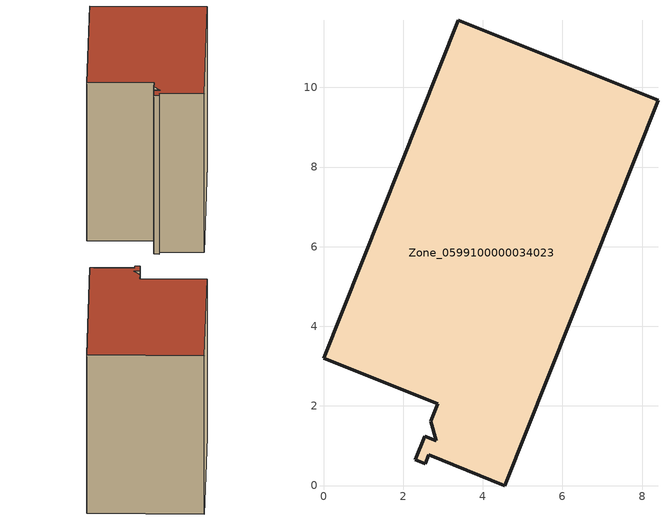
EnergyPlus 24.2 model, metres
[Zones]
Zone_0599100000034023
 floor ground (C_G): 2.55,1.24 2.83,1.13 2.7,1.62 2.87,2.05 0,3.19 3.39,11.68 8.4,9.68 4.55,0 2.64,0.77 2.56,0.55 2.31,0.65 z0.22
 wall outside (C_F): 2.31,0.65 2.56,0.55 2.64,0.77 4.55,0 8.4,9.68 3.39,11.68 0,3.19 2.87,2.05 2.7,1.62 2.83,1.13 2.55,1.24 2.31,0.65 z0.22:8.09
 roof outside (C_R): 2.83,1.13 2.55,1.24 2.31,0.65 2.56,0.55 2.64,0.77 4.55,0 8.4,9.68 3.39,11.68 0,3.19 2.87,2.05 2.7,1.62 z8.09
[BUILDING]
Pand.0599100000034023: North Axis=0; Terrain=City; Loads Convergence Tolerance Value=0.04; Temperature Convergence Tolerance Value=0.4; Solar Distribution=FullExterior; Maximum Number of Warmup Days=25; Minimum Number of Warmup Days=1
[Site:Location]
Rotterdam.The.Hague.AP_ZH_NLD Design_Conditions: Latitude=51.96; Longitude=4.45; Time Zone=1; Elevation=-4.5
[SITE:GROUNDTEMPERATURE:BUILDINGSURFACE]
18, 18, 18, 18, 18, 18, 18, 18, 18, 18, 18, 18
[MATERIAL] Thermal Absorptance=0.9; Solar Absorptance=0.7; Visible Absorptance=0.7
Name | Roughness | Thickness | Conductivity | Density | Specific Heat
G.TI.1975-1991 | MediumSmooth | 0.15 | 0.288461 | 540 | 1210
F.TI.1975-1991 | Rough | 0.3 | 0.230769 | 1920 | 840
R.TI.1975-1991 | MediumRough | 0.2 | 0.153846 | 1500 | 1000
[CONSTRUCTION]
C_G: G.TI.1975-1991
C_F: F.TI.1975-1991
C_R: R.TI.1975-1991
[ZONE]
Zone_0599100000034023: Type=1; Multiplier=1; Ceiling Height=Autocalculate; Volume=Autocalculate; Floor Area=autocalculate; Part of Total Floor Area=Yes
[ZONEINFILTRATION:DESIGNFLOWRATE]
Infil_Zone_0599100000034023: Zone or ZoneList or Space or SpaceList=Zone_0599100000034023; Schedule=AlwaysOn; Design Flow Rate Calculation Method=Flow/Area; Flow Rate per Floor Area=0.003; Constant Term Coefficient=1; Temperature Term Coefficient=0; Velocity Term Coefficient=0; Velocity Squared Term Coefficient=0
[HVACTEMPLATE:ZONE:IDEALLOADSAIRSYSTEM]
Zone_0599100000034023: Maximum Heating Supply Air Temperature=50; Minimum Cooling Supply Air Temperature=13; Maximum Heating Supply Air Humidity Ratio=0.0156; Minimum Cooling Supply Air Humidity Ratio=0.0077; Heating Limit=NoLimit; Cooling Limit=NoLimit; Dehumidification Control Type=ConstantSensibleHeatRatio; Cooling Sensible Heat Ratio=0.7; Dehumidification Setpoint=60; Humidification Control Type=None; Humidification Setpoint=30; Outdoor Air Method=None; Outdoor Air Flow Rate per Person=0.00944; Outdoor Air Flow Rate per Zone Floor Area=0; Outdoor Air Flow Rate per Zone=0; Demand Controlled Ventilation Type=None; Outdoor Air Economizer Type=NoEconomizer; Heat Recovery Type=None; Sensible Heat Recovery Effectiveness=0.7; Latent Heat Recovery Effectiveness=0.65
[ZONECONTROL:THERMOSTAT]
ThermostatControl_Zone_0599100000034023: Zone or ZoneList=Zone_0599100000034023; Control Type Schedule=DualSetpointControlType; Control 1=Thermostat_Zone_0599100000034023; Temperature Difference Between Cutout And Setpoint=0
[THERMOSTATSETPOINT:DUALSETPOINT]
Thermostat_Zone_0599100000034023: Heating Setpoint Temperature Schedule=HeatingSetpoint_Zone_0599100000034023; Cooling Setpoint Temperature Schedule=CoolingSetpoint_Zone_0599100000034023
[SCHEDULE:COMPACT]
HeatingSetpoint_Zone_0599100000034023: Through: 12/31, For: AllDays, Until: 24:00, 21
CoolingSetpoint_Zone_0599100000034023: Through: 12/31, For: AllDays, Until: 24:00, 24
DualSetpointControlType: Through: 12/31, For: AllDays, Until: 24:00, 4
AlwaysOn: Through: 12/31, For: AllDays, Until: 24:00, 1
